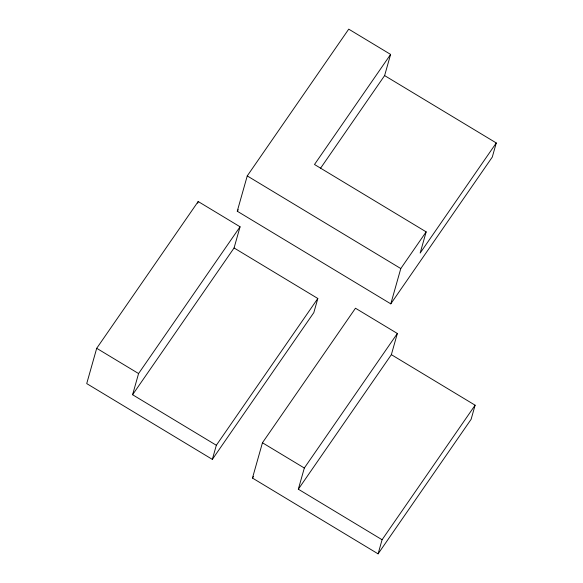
<?xml version="1.0" encoding="UTF-8"?>
<svg xmlns="http://www.w3.org/2000/svg" width="583" height="583" viewBox="0 0 583 583"><rect width="100%" height="100%" fill="white"/><g stroke="black" fill="none" stroke-linecap="round" stroke-linejoin="round"><path stroke-width="0.87" d="M96.705 348.299L86.721 383.592L212.343 459.382L313.829 312.605L317.822 298.489L234.075 247.964L240.065 226.787L198.191 201.521L96.705 348.299L138.579 373.557L132.589 394.735L216.337 445.266L212.343 459.382M197.703 203.248L198.191 201.521M384.612 75.593L496.279 142.959L492.285 157.075L390.799 303.852L237.259 211.221L247.25 175.92L348.729 29.15L390.61 54.416L384.612 75.593L320.41 168.451M252.461 478.06L262.452 442.767L355.477 308.225L397.351 333.483L391.361 354.661L298.336 489.203L382.084 539.734L378.09 553.85L252.461 478.06L253.496 476.566M298.336 489.203L304.326 468.025L397.351 333.483M390.799 303.852L400.791 268.552L426.158 231.859L314.492 164.493L390.61 54.416M426.158 231.859L420.168 253.037L496.279 142.959M391.361 354.661L475.109 405.192L471.115 419.308L378.09 553.85M237.259 211.221L238.294 209.72M138.579 373.557L240.065 226.787M132.589 394.735L234.075 247.964M216.337 445.266L317.822 298.489M382.084 539.734L475.109 405.192M247.25 175.92L400.791 268.552M262.452 442.767L304.326 468.025"/></g></svg>
